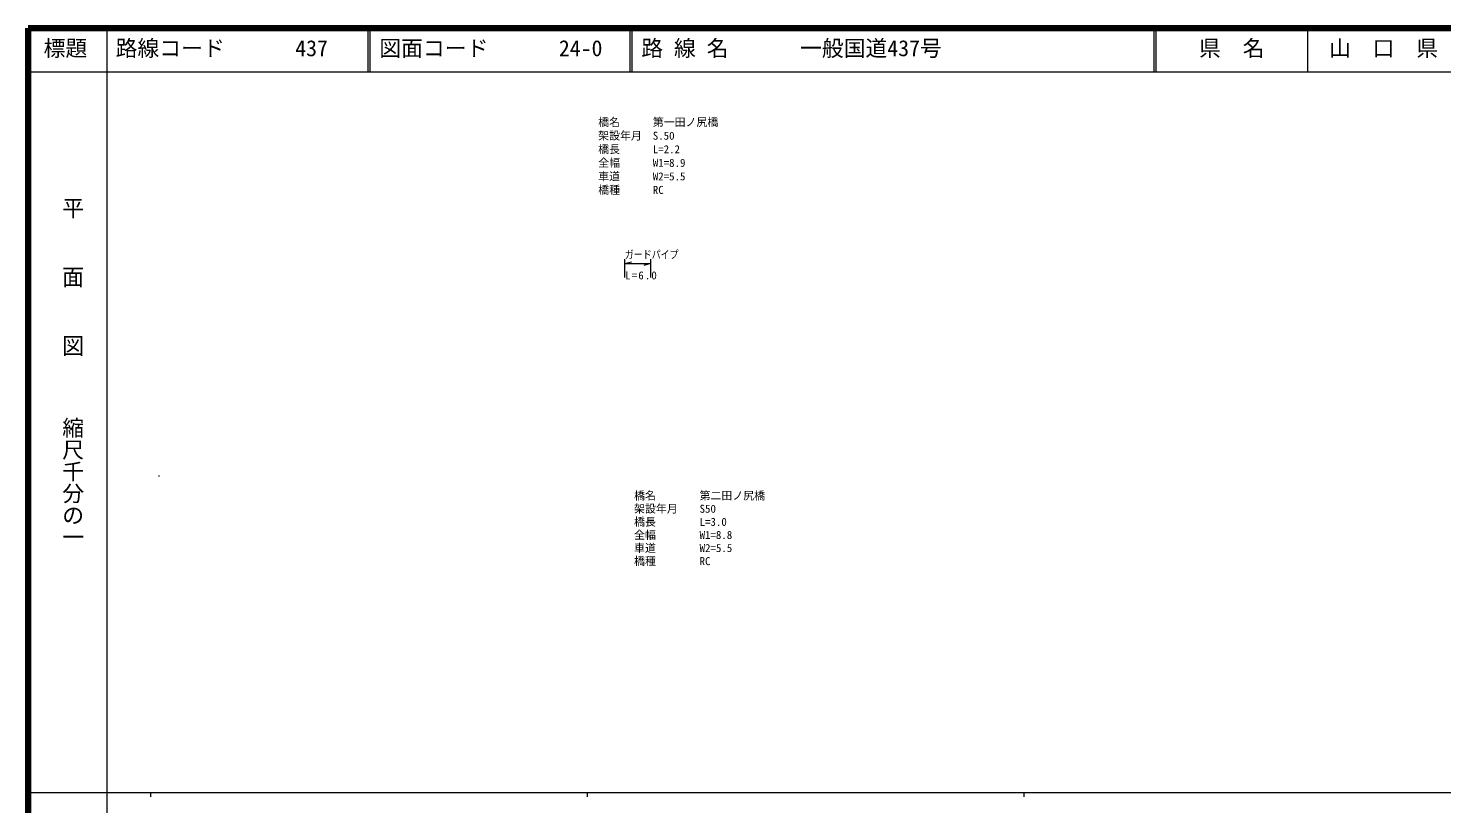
# Model space of a CAD drawing. Units: millimetres on the paper, with parts at other scales. Extents: x 40 to 680, y 20 to 380.
# Drawn here: x 40 to 363.7, y 202.4 to 380 of the extents above; entities that cross this region are included whole.
import ezdxf
from ezdxf.enums import TextEntityAlignment as Align

# ---------------------------------------------------------------- set-up
doc = ezdxf.new("R2010")
doc.units = ezdxf.units.MM
for name, color, linetype, lineweight in [('M-BMK-HTXT', 7, 'Continuous', 13), ('M-STR-HTXT', 7, 'Continuous', 13), ('M-TTL', 2, 'Continuous', 140), ('M-TTL-BAND', 7, 'Continuous', 13), ('M-TTL-LINE', 7, 'Continuous', 13)]:
    doc.layers.add(name, color=color, linetype=linetype, lineweight=lineweight)
doc.layers.add('M-TTL-TXT', color=7, linetype='Continuous')
doc.styles.add('@ＭＳ ゴシック', font='')
doc.styles.add('ＭＳ ゴシック', font='')
doc.styles.get('@ＭＳ ゴシック').set_extended_font_data('@MS Gothic')
doc.styles.get('ＭＳ ゴシック').set_extended_font_data('MS Gothic')

msp = doc.modelspace()

# ---------------------------------------------------------------- linework, layer by layer
at = {"layer": 'M-BMK-HTXT'}
for radius in [0.0313, 0.025, 0.0188, 0.0125, 0.0063]:
    msp.add_circle((69.941, 277.469), radius, dxfattribs=at)
at = {"layer": 'M-STR-HTXT'}
for p, q in [((176.626, 322.954), (176.626, 327.115)), ((182.512, 327.115), (182.512, 322.954)), ((176.626, 326.115), (178.126, 326.535)), ((176.626, 326.115), (182.512, 326.115)), ((182.512, 326.115), (181.012, 325.695))]:
    msp.add_line(p, q, dxfattribs=at)
at = {"layer": 'M-TTL'}
for p, q in [((40, 380), (40, 20)), ((680, 380), (40, 380))]:
    msp.add_line(p, q, dxfattribs=at)
at = {"layer": 'M-TTL-BAND'}
for p, q in [((58, 370), (58, 20)), ((40, 205), (579, 205)), ((68, 205), (68, 204)), ((168, 205), (168, 204)), ((268, 205), (268, 204))]:
    msp.add_line(p, q, dxfattribs=at)
at = {"layer": 'M-TTL-LINE'}
for p, q in [((58, 380), (58, 370)), ((117.75, 380), (117.75, 370)), ((118.25, 380), (118.25, 370)), ((177.75, 380), (177.75, 370)), ((178.25, 380), (178.25, 370)), ((297.75, 380), (297.75, 370)), ((298.25, 380), (298.25, 370)), ((333, 380), (333, 370)), ((40, 370), (680, 370))]:
    msp.add_line(p, q, dxfattribs=at)

# ---------------------------------------------------------------- texts
at = {"layer": 'M-BMK-HTXT', "style": 'ＭＳ ゴシック'}
for s, p in [('橋名\u3000\u3000\u3000第一田ノ尻橋', (170.524, 357.031)), ('架設年月\u3000S.50', (170.524, 353.928)), ('橋長\u3000\u3000\u3000L=2.2', (170.524, 350.825)), ('全幅\u3000\u3000\u3000W1=8.9', (170.524, 347.722)), ('車道\u3000\u3000\u3000W2=5.5', (170.524, 344.619)), ('橋種\u3000\u3000\u3000RC', (170.524, 341.516)), ('橋名\u3000\u3000\u3000\u3000第二田ノ尻橋', (178.741, 271.498)), ('架設年月\u3000\u3000S50', (178.741, 268.498)), ('橋長\u3000\u3000\u3000\u3000L=3.0', (178.741, 265.498)), ('全幅\u3000\u3000\u3000\u3000W1=8.8', (178.741, 262.498)), ('橋種\u3000\u3000\u3000\u3000RC', (178.741, 256.498)), ('車道\u3000\u3000\u3000\u3000W2=5.5', (178.741, 259.498))]:
    msp.add_text(s, height=1.833, dxfattribs=at).set_placement(p, align=Align.BOTTOM_LEFT)
at = {"layer": 'M-STR-HTXT', "style": 'ＭＳ ゴシック', "width": 0.8}
msp.add_text('ガードパイプ', height=1.833, dxfattribs=at).set_placement((176.619, 326.715), align=Align.BOTTOM_LEFT)
at = {"layer": 'M-STR-HTXT', "insert": (176.713, 322.462), "char_height": 1.833, "attachment_point": 7, "style": 'ＭＳ ゴシック'}
msp.add_mtext('\\T1.2;L=6.0', dxfattribs=at)
at = {"layer": 'M-TTL-BAND', "style": '@ＭＳ ゴシック', "width": 1.05}
msp.add_text('平\u3000\u3000面\u3000\u3000図', height=3.666, rotation=270, dxfattribs=at).set_placement((47.277, 341.475), align=Align.BOTTOM_LEFT)
at = {"layer": 'M-TTL-BAND', "style": '@ＭＳ ゴシック'}
msp.add_text('縮尺千分の一', height=3.666, rotation=270, dxfattribs=at).set_placement((47.277, 291.03), align=Align.BOTTOM_LEFT)
at = {"layer": 'M-TTL-TXT', "style": 'ＭＳ ゴシック'}
for s, p in [('標題', (43.5, 372.5)), ('路線コード', (60, 372.5)), ('437', (101.142, 372.5)), ('図面コード', (120.38, 372.5)), ('24-0', (161.521, 372.5)), ('路 線 名', (180.38, 372.5)), ('一般国道437号', (216.734, 372.5)), ('県\u3000名', (308.125, 372.5)), ('山\u3000口\u3000県', (337.875, 372.5))]:
    msp.add_text(s, height=3.666, dxfattribs=at).set_placement(p, align=Align.BOTTOM_LEFT)

doc.saveas('drawing.dxf')
